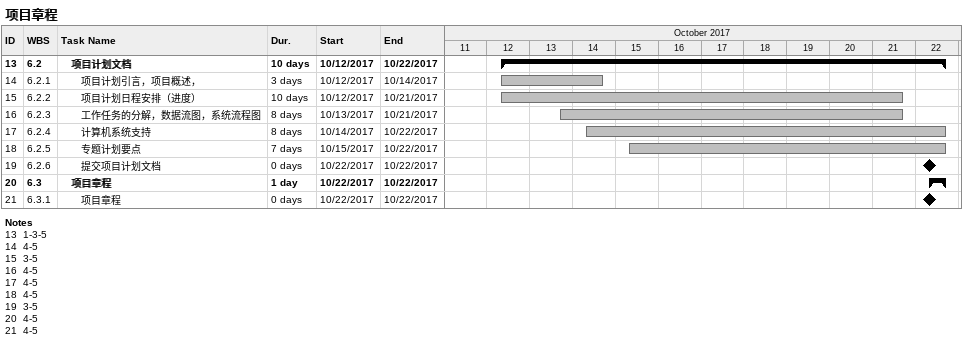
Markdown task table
项目章程

| ID | WBS | Task | Duration | Start | Finish |
|---|---|---|---|---|---|
| 13 | 6.2 | **项目计划文档** | 10d | 2017-10-12 | 2017-10-22 |
| 14 | 6.2.1 | 项目计划引言，项目概述， | 3d | 2017-10-12 | 2017-10-14 |
| 15 | 6.2.2 | 项目计划日程安排（进度） | 10d | 2017-10-12 | 2017-10-21 |
| 16 | 6.2.3 | 工作任务的分解，数据流图，系统流程图 | 8d | 2017-10-13 | 2017-10-21 |
| 17 | 6.2.4 | 计算机系统支持 | 8d | 2017-10-14 | 2017-10-22 |
| 18 | 6.2.5 | 专题计划要点 | 7d | 2017-10-15 | 2017-10-22 |
| 19 | 6.2.6 | 提交项目计划文档 | 0d | 2017-10-22 | 2017-10-22 |
| 20 | 6.3 | **项目章程** | 1d | 2017-10-22 | 2017-10-22 |
| 21 | 6.3.1 | 项目章程 | 0d | 2017-10-22 | 2017-10-22 |

Notes
- 13: 1-3-5
- 14: 4-5
- 15: 3-5
- 16: 4-5
- 17: 4-5
- 18: 4-5
- 19: 3-5
- 20: 4-5
- 21: 4-5
